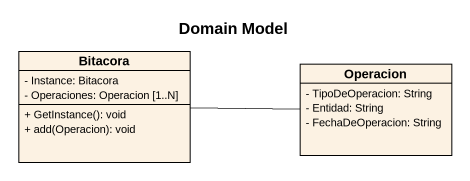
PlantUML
@startuml
title Domain Model
hide circle
hide empty members
skinparam classAttributeIconSize 0
class Bitacora {
  - Instance: Bitacora
  - Operaciones: Operacion [1..N]
  + GetInstance(): void
  + add(Operacion): void
}
class Operacion {
  - TipoDeOperacion: String
  - Entidad: String
  - FechaDeOperacion: String
}
Operacion -left- Bitacora
@enduml
